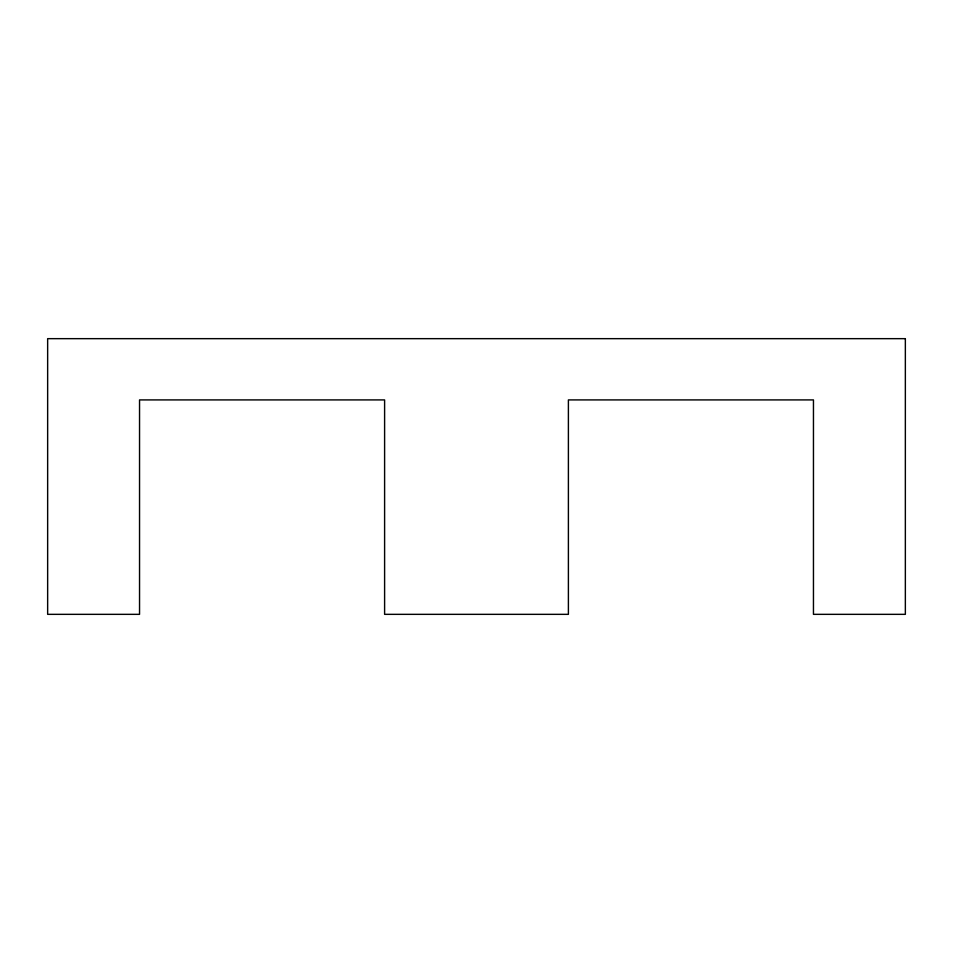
<?xml version="1.0" encoding="UTF-8"?>
<svg xmlns="http://www.w3.org/2000/svg" width="953" height="953" viewBox="0 0 953 953"><rect width="100%" height="100%" fill="white"/><g stroke="black" fill="none" stroke-linecap="round" stroke-linejoin="round"><path stroke-width="1.43" d="M905.35 338.66L47.65 338.66L47.65 614.34L139.543 614.34L139.543 399.915L384.607 399.915L384.607 614.34L568.393 614.34L568.393 399.915L813.457 399.915L813.457 614.34L905.35 614.34L905.35 338.66"/></g></svg>
